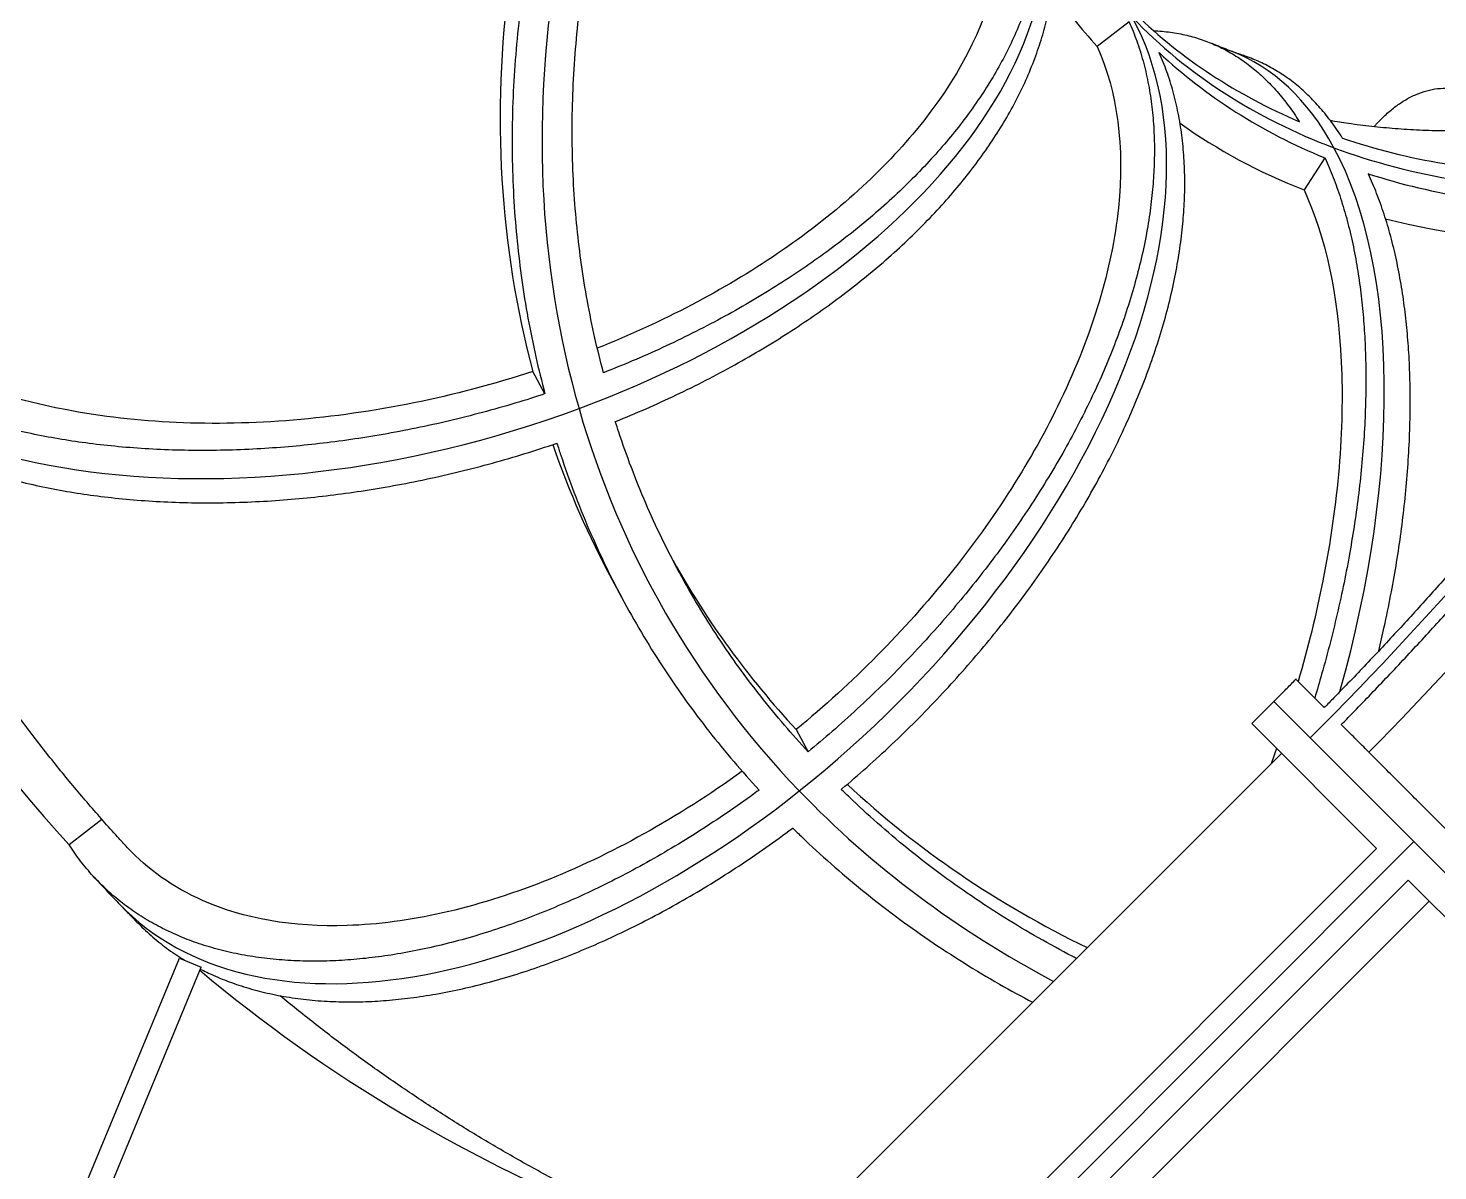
# Model space of a CAD drawing. Header units: millimetres. Extents: x -7616 to 421613, y 91067 to 341353.
# Drawn here: x 184709 to 185609, y 177231 to 177961 of the extents above; entities that cross this region are included whole.
import ezdxf

# ---------------------------------------------------------------- set-up
doc = ezdxf.new("R2010")
doc.units = ezdxf.units.MM
doc.header["$LTSCALE"] = 500
doc.header["$MEASUREMENT"] = 0
doc.linetypes.add('H0', pattern=[0.3, 0.2, -0.1])
doc.layers.add('e-plan', color=9, linetype='CONTINUOUS')

# ---------------------------------------------------------------- blocks, each defined once
blk = doc.blocks.new('A$C633402C3')
at = {"layer": 'e-plan'}
for p, q in [((112119.98, 86532.12), (112099.7, 86516.38)), ((112244.99, 86445.23), (112231.72, 86424.8)), ((111747.07, 86294.64), (111739.38, 86308.88)), ((111789.74, 86176.35), (111797.41, 86162.14)), ((112212.42, 86098.28), (112198.28, 86084.14)), ((112301.89, 86008.81), (112212.42, 86098.28)), ((112212.42, 86098.28), (112235.67, 86075.03)), ((112198.28, 86084.14), (112277.98, 86004.44)), ((111907.47, 86080.35), (111915.12, 86066.18)), ((112235.67, 86075.03), (112634.8, 85675.92)), ((112217.26, 86065.16), (111892, 85739.88)), ((111464.22, 86022.99), (111443.28, 86006.74)), ((112301.89, 86008.81), (111948.34, 85655.25)), ((112301.89, 86008.81), (111948.34, 85655.25)), ((112277.98, 86004.44), (111952.72, 85679.16)), ((112733.9, 85576.82), (112301.89, 86008.81)), ((111972.83, 85659.05), (112298.1, 85984.32)), ((112298.1, 85984.32), (112709.53, 85572.91)), ((112311.61, 85970.81), (111986.35, 85645.54)), ((111374.35, 85598.11), (111513.68, 85934.51)), ((111513.68, 85934.51), (111527.54, 85928.77)), ((111388.21, 85592.37), (111527.54, 85928.77))]:
    blk.add_line(p, q, dxfattribs=at)
for centre, major_axis, ratio, start_param, end_param in [((111646.24, 86512.29), (415.27, 119.06), 0.588243, 4.840602, 6.283185), ((111646.24, 86512.29), (415.27, 119.06), 0.588243, 4.840602, 6.283185), ((112608.19, 86596.31), (791.99, 427.49), 0.802047, 2.574893, 2.967592), ((112608.19, 86596.31), (791.99, 427.49), 0.802047, 2.574893, 2.967592), ((112581.45, 86610.32), (791.99, 427.49), 0.802047, 2.61559, 2.953874), ((112472.65, 86805.94), (418.6, 225.95), 0.802047, 3.226125, 3.346573), ((111786.89, 86268.24), (311.55, 299.26), 0.583035, 4.552209, 6.123006), ((111786.89, 86268.24), (311.55, 299.26), 0.583035, 4.552209, 6.123006), ((112485.63, 86823.36), (411.84, 222.3), 0.802047, 3.360292, 3.752991), ((112485.63, 86823.36), (411.84, 222.3), 0.802047, 3.360292, 3.752991), ((112479.96, 86833.87), (-412.24, -222.52), 0.802047, 0.248213, 0.568692), ((112491.3, 86812.85), (-412.24, -222.52), 0.802047, 0.261405, 0.581884), ((112033.92, 86108.69), (151.2, 404.68), 0.489065, 5.87924, 6.283185), ((112033.92, 86108.69), (151.2, 404.68), 0.489065, 5.87924, 6.283185), ((112475.78, 86800.51), (418.6, 225.95), 0.802047, 3.51619, 3.739272), ((112479.96, 86833.87), (-412.24, -222.52), 0.802047, 0.640912, 0.961391), ((112033.92, 86108.69), (151.2, 404.68), 0.489065, 4.883176, 5.87924), ((112033.92, 86108.69), (151.2, 404.68), 0.489065, 4.883176, 5.87924), ((112485.63, 86823.36), (411.84, 222.3), 0.802047, 3.752991, 4.14569), ((112485.63, 86823.36), (411.84, 222.3), 0.802047, 3.752991, 4.14569), ((112491.3, 86812.85), (-412.24, -222.52), 0.802047, 0.654104, 0.974583), ((112481.27, 86796.97), (418.6, 225.95), 0.802047, 3.856063, 4.131971), ((111646.24, 86512.29), (415.27, 119.06), 0.588243, 3.269806, 4.840602), ((111646.24, 86512.29), (415.27, 119.06), 0.588243, 3.269806, 4.840602), ((112491.3, 86812.85), (-1171.74, -632.47), 0.802047, 6.124206, 6.482609), ((111992.13, 86318.56), (-636.38, -636.41), 0.382683, 1.570796, 1.963495), ((111992.13, 86318.56), (-636.38, -636.41), 0.382683, 1.570796, 1.963495), ((112015.5, 86295.19), (-636.38, -636.41), 0.382683, 1.59302, 1.949777), ((112608.19, 86596.31), (791.99, 427.49), 0.802047, 2.967592, 3.360292), ((112608.19, 86596.31), (791.99, 427.49), 0.802047, 2.967592, 3.360292), ((112581.73, 86603.85), (791.99, 427.49), 0.802047, 3.011744, 3.141593), ((112581.73, 86603.85), (756.8, 408.5), 0.802047, 3.153291, 3.346573), ((111786.89, 86268.24), (311.55, 299.26), 0.583035, 3.141593, 4.552209), ((111786.89, 86268.24), (311.55, 299.26), 0.583035, 3.141593, 4.552209), ((112608.19, 86596.31), (791.99, 427.49), 0.802047, 3.360292, 3.633067), ((112608.19, 86596.31), (791.99, 427.49), 0.802047, 3.360292, 3.633067), ((112584.86, 86598.42), (756.8, 408.5), 0.802047, 3.406191, 3.665187), ((112491.3, 86812.85), (-1171.74, -632.47), 0.802047, 0.305871, 0.592122)]:
    blk.add_ellipse(centre, major_axis=major_axis, ratio=ratio, start_param=start_param, end_param=end_param, dxfattribs=at)
for points, knots in [([(112051.5, 86661.75), (112051.53, 86661.68), (112051.56, 86661.6), (112053.25, 86657.78), (112054.78, 86653.92), (112057.52, 86646.01), (112058.74, 86641.97), (112060.83, 86633.74), (112061.7, 86629.56), (112063.1, 86621.12), (112063.61, 86616.86), (112064.29, 86608.31), (112064.44, 86604.02), (112064.41, 86595.46), (112064.22, 86591.2), (112063.53, 86582.78), (112063.03, 86578.61), (112061.75, 86570.43), (112060.94, 86566.23), (112058.98, 86557.65), (112057.82, 86553.29), (112055.13, 86544.44), (112053.6, 86539.96), (112050.18, 86530.95), (112048.29, 86526.42), (112044.16, 86517.36), (112041.92, 86512.84), (112037.14, 86503.85), (112034.59, 86499.38), (112029.24, 86490.57), (112026.43, 86486.23), (112020.61, 86477.71), (112017.6, 86473.54), (112011.45, 86465.43), (112008.18, 86461.3), (112001.23, 86452.97), (111997.55, 86448.76), (111989.84, 86440.31), (111985.8, 86436.08), (111977.39, 86427.66), (111973.02, 86423.47), (111964, 86415.18), (111959.36, 86411.08), (111949.85, 86403.02), (111944.98, 86399.06), (111935.11, 86391.34), (111930.11, 86387.57), (111920.05, 86380.26), (111914.99, 86376.73), (111904.92, 86369.92), (111899.67, 86366.49), (111888.79, 86359.66), (111883.17, 86356.25), (111871.61, 86349.5), (111865.67, 86346.16), (111853.55, 86339.61), (111847.37, 86336.39), (111834.83, 86330.13), (111828.48, 86327.08), (111815.69, 86321.18), (111809.25, 86318.33), (111796.68, 86312.99), (111790.54, 86310.49), (111784.45, 86308.1)], [1299.178871, 1299.178871, 1299.178871, 1299.178871, 1299.570367, 1299.570367, 1319.562793, 1319.562793, 1339.555219, 1339.555219, 1359.547646, 1359.547646, 1379.540072, 1379.540072, 1399.532498, 1399.532498, 1419.524925, 1419.524925, 1439.517351, 1439.517351, 1459.510962, 1459.510962, 1479.504572, 1479.504572, 1499.498183, 1499.498183, 1519.491793, 1519.491793, 1539.485404, 1539.485404, 1559.479014, 1559.479014, 1579.472624, 1579.472624, 1599.466235, 1599.466235, 1619.46043, 1619.46043, 1639.454626, 1639.454626, 1659.448821, 1659.448821, 1679.443017, 1679.443017, 1699.437212, 1699.437212, 1719.431407, 1719.431407, 1739.425603, 1739.425603, 1759.419798, 1759.419798, 1779.413865, 1779.413865, 1799.407931, 1799.407931, 1819.401998, 1819.401998, 1839.396065, 1839.396065, 1859.390131, 1859.390131, 1879.384198, 1879.384198, 1898.445264, 1898.445264, 1898.445264, 1898.445264]), ([(112034.3, 86633.15), (112040.48, 86610.13), (112040.75, 86585.62), (112027.6, 86527.85), (112010.3, 86494.75), (111960.77, 86434.79), (111930.78, 86408.09), (111861.12, 86360.79), (111822.25, 86340.38), (111780.49, 86323.73)], [36.029541, 36.029541, 36.029541, 36.029541, 158.280577, 158.280577, 316.435729, 316.435729, 457.038505, 457.038505, 593.705685, 593.705685, 593.705685, 593.705685]), ([(111791.98, 86276.93), (111792.11, 86276.98), (111792.24, 86277.03), (111798.73, 86279.65), (111805.15, 86282.34), (111817.99, 86287.96), (111824.41, 86290.89), (111837.16, 86296.94), (111843.49, 86300.07), (111855.99, 86306.49), (111862.15, 86309.78), (111874.23, 86316.48), (111880.15, 86319.9), (111891.68, 86326.79), (111897.28, 86330.28), (111908.12, 86337.26), (111913.36, 86340.75), (111923.4, 86347.69), (111928.44, 86351.3), (111938.47, 86358.74), (111943.46, 86362.57), (111953.29, 86370.44), (111958.14, 86374.46), (111967.62, 86382.66), (111972.25, 86386.82), (111981.24, 86395.25), (111985.59, 86399.5), (111993.97, 86408.05), (111998, 86412.35), (112005.68, 86420.91), (112009.34, 86425.18), (112016.26, 86433.63), (112019.53, 86437.81), (112025.65, 86446.02), (112028.65, 86450.24), (112034.44, 86458.86), (112037.24, 86463.26), (112042.57, 86472.16), (112045.11, 86476.68), (112049.87, 86485.76), (112052.09, 86490.33), (112056.2, 86499.48), (112058.08, 86504.05), (112061.48, 86513.14), (112063, 86517.66), (112065.68, 86526.58), (112066.83, 86530.98), (112068.78, 86539.62), (112069.58, 86543.85), (112070.85, 86552.09), (112071.34, 86556.28), (112072.02, 86564.76), (112072.2, 86569.04), (112072.23, 86577.63), (112072.06, 86581.95), (112071.38, 86590.54), (112070.86, 86594.82), (112069.46, 86603.29), (112068.59, 86607.48), (112066.52, 86615.62), (112065.33, 86619.58), (112064, 86623.45)], [659.433236, 659.433236, 659.433236, 659.433236, 659.833006, 659.833006, 679.833833, 679.833833, 699.834661, 699.834661, 719.835488, 719.835488, 739.836316, 739.836316, 759.837143, 759.837143, 779.83797, 779.83797, 799.838798, 799.838798, 819.840569, 819.840569, 839.842341, 839.842341, 859.844113, 859.844113, 879.845884, 879.845884, 899.847656, 899.847656, 919.849428, 919.849428, 939.851199, 939.851199, 959.852971, 959.852971, 979.850467, 979.850467, 999.847963, 999.847963, 1019.845459, 1019.845459, 1039.842956, 1039.842956, 1059.840452, 1059.840452, 1079.837948, 1079.837948, 1099.835444, 1099.835444, 1119.832941, 1119.832941, 1139.821779, 1139.821779, 1159.810617, 1159.810617, 1179.799456, 1179.799456, 1199.788294, 1199.788294, 1219.777133, 1219.777133, 1239.274338, 1239.274338, 1239.274338, 1239.274338]), ([(111784.45, 86308.1), (111782.48, 86315.46), (111780.66, 86322.82), (111777.2, 86338.11), (111775.58, 86346.03), (111772.72, 86361.69), (111771.47, 86369.44), (111769.31, 86384.65), (111768.35, 86392.49), (111766.73, 86408.51), (111766.06, 86416.7), (111765.06, 86433.33), (111764.72, 86441.77), (111764.39, 86458.8), (111764.4, 86467.4), (111764.77, 86484.64), (111765.14, 86493.29), (111766.21, 86510.53), (111766.92, 86519.13), (111768.65, 86536.16), (111769.68, 86544.59), (111771.19, 86555.38), (111771.56, 86557.87), (111771.93, 86560.33)], [2236.218017, 2236.218017, 2236.218017, 2236.218017, 2262.137674, 2262.137674, 2290.233966, 2290.233966, 2318.330258, 2318.330258, 2346.473322, 2346.473322, 2374.616386, 2374.616386, 2402.75945, 2402.75945, 2430.902515, 2430.902515, 2459.045579, 2459.045579, 2487.188643, 2487.188643, 2515.331707, 2515.331707, 2523.784719, 2523.784719, 2523.784719, 2523.784719]), ([(111734.05, 86559.46), (111733.62, 86556.64), (111733.2, 86553.79), (111731.58, 86542.27), (111730.51, 86533.46), (111728.7, 86515.67), (111727.96, 86506.7), (111726.83, 86488.69), (111726.45, 86479.66), (111726.06, 86461.65), (111726.05, 86452.67), (111726.38, 86434.87), (111726.73, 86426.06), (111727.78, 86408.68), (111728.47, 86400.13), (111730.16, 86383.39), (111731.16, 86375.2), (111733.4, 86359.31), (111734.7, 86351.22), (111737.68, 86334.85), (111739.36, 86326.57), (111743.01, 86310.4), (111744.96, 86302.52), (111747.07, 86294.64)], [2681.442049, 2681.442049, 2681.442049, 2681.442049, 2691.128265, 2691.128265, 2720.516374, 2720.516374, 2749.904482, 2749.904482, 2779.292591, 2779.292591, 2808.6807, 2808.6807, 2838.068808, 2838.068808, 2867.456917, 2867.456917, 2896.845025, 2896.845025, 2926.186519, 2926.186519, 2955.528013, 2955.528013, 2983.262937, 2983.262937, 2983.262937, 2983.262937]), ([(112119.98, 86532.12), (112120.01, 86532.05), (112120.05, 86531.97), (112121.79, 86528.06), (112123.39, 86524.06), (112126.34, 86515.78), (112127.69, 86511.5), (112130.1, 86502.7), (112131.16, 86498.18), (112132.98, 86488.96), (112133.74, 86484.26), (112134.95, 86474.74), (112135.4, 86469.92), (112136, 86460.23), (112136.15, 86455.36), (112136.17, 86445.65), (112136.04, 86440.8), (112135.53, 86431.23), (112135.14, 86426.27), (112134.07, 86416.08), (112133.39, 86410.85), (112131.71, 86400.17), (112130.72, 86394.73), (112128.43, 86383.68), (112127.12, 86378.09), (112124.22, 86366.82), (112122.62, 86361.15), (112119.14, 86349.8), (112117.27, 86344.12), (112113.29, 86332.83), (112111.18, 86327.22), (112106.77, 86316.15), (112104.48, 86310.69), (112099.76, 86300), (112097.23, 86294.52), (112091.84, 86283.37), (112088.97, 86277.71), (112082.93, 86266.26), (112079.74, 86260.47), (112073.09, 86248.87), (112069.62, 86243.06), (112062.44, 86231.45), (112058.72, 86225.67), (112051.09, 86214.22), (112047.18, 86208.54), (112039.22, 86197.37), (112035.17, 86191.88), (112027.01, 86181.14), (112022.9, 86175.9), (112014.69, 86165.72), (112010.41, 86160.55), (112001.51, 86150.14), (111996.9, 86144.9), (111987.4, 86134.42), (111982.52, 86129.19), (111972.52, 86118.79), (111967.42, 86113.64), (111957.04, 86103.47), (111951.78, 86098.46), (111941.16, 86088.64), (111935.8, 86083.84), (111925.32, 86074.71), (111920.21, 86070.37), (111915.12, 86066.18)], [1299.178871, 1299.178871, 1299.178871, 1299.178871, 1299.570367, 1299.570367, 1319.562793, 1319.562793, 1339.555219, 1339.555219, 1359.547646, 1359.547646, 1379.540072, 1379.540072, 1399.532498, 1399.532498, 1419.524925, 1419.524925, 1439.517351, 1439.517351, 1459.510962, 1459.510962, 1479.504572, 1479.504572, 1499.498183, 1499.498183, 1519.491793, 1519.491793, 1539.485404, 1539.485404, 1559.479014, 1559.479014, 1579.472624, 1579.472624, 1599.466235, 1599.466235, 1619.46043, 1619.46043, 1639.454626, 1639.454626, 1659.448821, 1659.448821, 1679.443017, 1679.443017, 1699.437212, 1699.437212, 1719.431407, 1719.431407, 1739.425603, 1739.425603, 1759.419798, 1759.419798, 1779.413865, 1779.413865, 1799.407931, 1799.407931, 1819.401998, 1819.401998, 1839.396065, 1839.396065, 1859.390131, 1859.390131, 1879.384198, 1879.384198, 1898.445264, 1898.445264, 1898.445264, 1898.445264]), ([(112135.65, 86526.37), (112137.46, 86526.3), (112139.26, 86526.19), (112144.66, 86525.72), (112148.21, 86525.23), (112155.14, 86523.94), (112158.51, 86523.13), (112165.04, 86521.23), (112168.19, 86520.13), (112174.24, 86517.71), (112177.29, 86516.33), (112183.34, 86513.21), (112186.36, 86511.46), (112192.31, 86507.61), (112195.25, 86505.51), (112201, 86500.94), (112203.81, 86498.49), (112209.28, 86493.25), (112211.93, 86490.47), (112217.04, 86484.62), (112219.51, 86481.55), (112224.21, 86475.19), (112226.46, 86471.9), (112228.63, 86468.45), (112228.67, 86468.39), (112228.71, 86468.32)], [1050.018251, 1050.018251, 1050.018251, 1050.018251, 1059.840452, 1059.840452, 1079.837948, 1079.837948, 1099.835444, 1099.835444, 1119.832941, 1119.832941, 1139.821779, 1139.821779, 1159.810617, 1159.810617, 1179.799456, 1179.799456, 1199.788294, 1199.788294, 1219.777133, 1219.777133, 1239.765971, 1239.765971, 1259.75481, 1259.75481, 1260.142728, 1260.142728, 1260.142728, 1260.142728]), ([(112099.7, 86516.38), (112112.61, 86487.1), (112117.18, 86452.1), (112109.14, 86374.64), (112096.62, 86332.92), (112058.21, 86252.87), (112034.25, 86215.28), (111976.7, 86143.61), (111943.53, 86110.08), (111907.47, 86080.35)], [0, 0, 0, 0, 158.280577, 158.280577, 316.435729, 316.435729, 457.038505, 457.038505, 597.721347, 597.721347, 597.721347, 597.721347]), ([(112185.12, 86513.37), (112184.3, 86513.67), (112183.48, 86513.98), (112181.85, 86514.61), (112181.04, 86514.92), (112179.43, 86515.56), (112178.63, 86515.87), (112177.04, 86516.51), (112176.25, 86516.84), (112174.68, 86517.48), (112173.9, 86517.81), (112173.13, 86518.14)], [3.10852996, 3.10852996, 3.10852996, 3.10852996, 3.1165438, 3.1165438, 3.12455765, 3.12455765, 3.1325715, 3.1325715, 3.14058534, 3.14058534, 3.14859919, 3.14859919, 3.14859919, 3.14859919]), ([(111936.27, 86042.18), (111936.38, 86042.27), (111936.49, 86042.36), (111941.88, 86046.89), (111947.19, 86051.49), (111957.81, 86060.96), (111963.12, 86065.82), (111973.63, 86075.76), (111978.85, 86080.83), (111989.11, 86091.11), (111994.17, 86096.33), (112004.06, 86106.84), (112008.89, 86112.13), (112018.29, 86122.72), (112022.85, 86128.02), (112031.65, 86138.54), (112035.89, 86143.76), (112044.01, 86154.04), (112048.07, 86159.34), (112056.14, 86170.18), (112060.14, 86175.73), (112068.01, 86187), (112071.88, 86192.73), (112079.42, 86204.29), (112083.09, 86210.13), (112090.18, 86221.83), (112093.61, 86227.7), (112100.17, 86239.4), (112103.31, 86245.23), (112109.28, 86256.77), (112112.11, 86262.48), (112117.43, 86273.72), (112119.92, 86279.24), (112124.57, 86290.01), (112126.83, 86295.51), (112131.17, 86306.65), (112133.24, 86312.3), (112137.16, 86323.67), (112139, 86329.38), (112142.41, 86340.81), (112143.98, 86346.52), (112146.82, 86357.85), (112148.1, 86363.48), (112150.34, 86374.58), (112151.31, 86380.06), (112152.93, 86390.8), (112153.59, 86396.05), (112154.62, 86406.29), (112154.99, 86411.27), (112155.46, 86420.89), (112155.57, 86425.75), (112155.52, 86435.5), (112155.35, 86440.39), (112154.72, 86450.12), (112154.26, 86454.95), (112153.02, 86464.5), (112152.25, 86469.21), (112150.41, 86478.45), (112149.34, 86482.98), (112146.92, 86491.8), (112145.56, 86496.09), (112142.6, 86504.38), (112141, 86508.38), (112139.26, 86512.29), (112139.22, 86512.37), (112139.19, 86512.44)], [659.433236, 659.433236, 659.433236, 659.433236, 659.833006, 659.833006, 679.833833, 679.833833, 699.834661, 699.834661, 719.835488, 719.835488, 739.836316, 739.836316, 759.837143, 759.837143, 779.83797, 779.83797, 799.838798, 799.838798, 819.840569, 819.840569, 839.842341, 839.842341, 859.844113, 859.844113, 879.845884, 879.845884, 899.847656, 899.847656, 919.849428, 919.849428, 939.851199, 939.851199, 959.852971, 959.852971, 979.850467, 979.850467, 999.847963, 999.847963, 1019.845459, 1019.845459, 1039.842956, 1039.842956, 1059.840452, 1059.840452, 1079.837948, 1079.837948, 1099.835444, 1099.835444, 1119.832941, 1119.832941, 1139.821779, 1139.821779, 1159.810617, 1159.810617, 1179.799456, 1179.799456, 1199.788294, 1199.788294, 1219.777133, 1219.777133, 1239.765971, 1239.765971, 1259.75481, 1259.75481, 1260.142728, 1260.142728, 1260.142728, 1260.142728]), ([(112194.07, 86510.17), (112193.46, 86510.38), (112192.85, 86510.59), (112191.65, 86511.01), (112191.04, 86511.22), (112189.85, 86511.64), (112189.25, 86511.86), (112188.06, 86512.28), (112187.47, 86512.5), (112186.29, 86512.93), (112185.71, 86513.15), (112185.12, 86513.37)], [3.08016575, 3.08016575, 3.08016575, 3.08016575, 3.08583859, 3.08583859, 3.09151143, 3.09151143, 3.09718427, 3.09718427, 3.10285712, 3.10285712, 3.10852996, 3.10852996, 3.10852996, 3.10852996]), ([(112256.23, 86457.82), (112256.19, 86457.88), (112256.15, 86457.95), (112253.98, 86461.39), (112251.75, 86464.69), (112247.05, 86471.05), (112244.6, 86474.11), (112239.51, 86479.95), (112236.87, 86482.73), (112231.44, 86487.96), (112228.64, 86490.41), (112222.93, 86494.96), (112220.01, 86497.06), (112214.11, 86500.9), (112211.12, 86502.63), (112205.11, 86505.74), (112202.1, 86507.11), (112197.46, 86508.97), (112195.78, 86509.59), (112194.07, 86510.17)], [1299.178871, 1299.178871, 1299.178871, 1299.178871, 1299.570367, 1299.570367, 1319.562793, 1319.562793, 1339.555219, 1339.555219, 1359.547646, 1359.547646, 1379.540072, 1379.540072, 1399.532498, 1399.532498, 1419.524925, 1419.524925, 1439.517351, 1439.517351, 1450.464501, 1450.464501, 1450.464501, 1450.464501]), ([(112276.5, 86465.29), (112276.92, 86465.76), (112277.34, 86466.22), (112279.87, 86468.97), (112281.99, 86471.07), (112286.18, 86474.89), (112288.27, 86476.61), (112292.36, 86479.68), (112294.47, 86481.1), (112298.79, 86483.64), (112301, 86484.77), (112305.49, 86486.7), (112307.77, 86487.5), (112312.36, 86488.75), (112314.68, 86489.19), (112319.33, 86489.71), (112321.66, 86489.79), (112326.3, 86489.57), (112328.61, 86489.29), (112333.19, 86488.37), (112335.46, 86487.74), (112339.91, 86486.17), (112342.09, 86485.23), (112346.36, 86483.1), (112348.53, 86481.85), (112352.94, 86478.99), (112355.18, 86477.38), (112359.67, 86473.76), (112361.93, 86471.76), (112366.44, 86467.4), (112368.69, 86465.03), (112373.16, 86459.96), (112375.38, 86457.24), (112379.76, 86451.52), (112381.91, 86448.5), (112386.14, 86442.21), (112388.21, 86438.94), (112390.26, 86435.52), (112390.3, 86435.45), (112390.34, 86435.39)], [915.903936, 915.903936, 915.903936, 915.903936, 919.849428, 919.849428, 939.851199, 939.851199, 959.852971, 959.852971, 979.850467, 979.850467, 999.847963, 999.847963, 1019.845459, 1019.845459, 1039.842956, 1039.842956, 1059.840452, 1059.840452, 1079.837948, 1079.837948, 1099.835444, 1099.835444, 1119.832941, 1119.832941, 1139.821779, 1139.821779, 1159.810617, 1159.810617, 1179.799456, 1179.799456, 1199.788294, 1199.788294, 1219.777133, 1219.777133, 1239.765971, 1239.765971, 1259.75481, 1259.75481, 1260.142728, 1260.142728, 1260.142728, 1260.142728]), ([(112248.38, 86469.24), (112252.25, 86468.56), (112256.19, 86467.93), (112265, 86466.65), (112269.9, 86466.02), (112279.84, 86464.92), (112284.87, 86464.44), (112295.04, 86463.65), (112300.19, 86463.33), (112310.6, 86462.85), (112315.86, 86462.69), (112321.75, 86462.61), (112322.32, 86462.61), (112322.88, 86462.6)], [92.648909, 92.648909, 92.648909, 92.648909, 108.599759, 108.599759, 127.886412, 127.886412, 147.079985, 147.079985, 166.197729, 166.197729, 185.254427, 185.254427, 187.28127, 187.28127, 187.28127, 187.28127]), ([(112244.99, 86445.23), (112245.03, 86445.16), (112245.06, 86445.08), (112246.89, 86441.11), (112248.63, 86437.02), (112251.95, 86428.49), (112253.53, 86424.05), (112256.51, 86414.87), (112257.91, 86410.13), (112260.5, 86400.4), (112261.69, 86395.41), (112263.86, 86385.25), (112264.83, 86380.07), (112266.56, 86369.63), (112267.31, 86364.36), (112268.6, 86353.79), (112269.14, 86348.5), (112270.02, 86338), (112270.38, 86332.55), (112270.91, 86321.29), (112271.08, 86315.49), (112271.21, 86303.6), (112271.18, 86297.51), (112270.89, 86285.13), (112270.64, 86278.83), (112269.93, 86266.1), (112269.46, 86259.67), (112268.33, 86246.75), (112267.66, 86240.27), (112266.13, 86227.34), (112265.27, 86220.89), (112263.39, 86208.13), (112262.37, 86201.82), (112260.21, 86189.42), (112259.02, 86183.05), (112256.4, 86170.05), (112254.98, 86163.41), (112251.91, 86149.97), (112250.26, 86143.17), (112246.76, 86129.46), (112244.9, 86122.57), (112241.51, 86110.61), (112240.02, 86105.55), (112238.49, 86100.5)], [1299.178871, 1299.178871, 1299.178871, 1299.178871, 1299.570367, 1299.570367, 1319.562793, 1319.562793, 1339.555219, 1339.555219, 1359.547646, 1359.547646, 1379.540072, 1379.540072, 1399.532498, 1399.532498, 1419.524925, 1419.524925, 1439.517351, 1439.517351, 1459.510962, 1459.510962, 1479.504572, 1479.504572, 1499.498183, 1499.498183, 1519.491793, 1519.491793, 1539.485404, 1539.485404, 1559.479014, 1559.479014, 1579.472624, 1579.472624, 1599.466235, 1599.466235, 1619.46043, 1619.46043, 1639.454626, 1639.454626, 1659.448821, 1659.448821, 1679.443017, 1679.443017, 1694.129131, 1694.129131, 1694.129131, 1694.129131]), ([(112279.4, 86130.53), (112280.63, 86135.67), (112281.8, 86140.77), (112284.38, 86152.58), (112285.74, 86159.24), (112288.25, 86172.29), (112289.38, 86178.68), (112291.44, 86191.13), (112292.41, 86197.46), (112294.19, 86210.26), (112294.99, 86216.73), (112296.42, 86229.7), (112297.05, 86236.21), (112298.09, 86249.16), (112298.51, 86255.61), (112299.13, 86268.38), (112299.34, 86274.7), (112299.54, 86287.12), (112299.54, 86293.22), (112299.33, 86305.14), (112299.13, 86310.96), (112298.53, 86322.25), (112298.14, 86327.71), (112297.21, 86338.24), (112296.65, 86343.54), (112295.3, 86354.12), (112294.53, 86359.4), (112292.75, 86369.86), (112291.76, 86375.04), (112289.55, 86385.22), (112288.34, 86390.21), (112285.73, 86399.96), (112284.31, 86404.7), (112281.31, 86413.89), (112279.72, 86418.34), (112276.39, 86426.87), (112274.64, 86430.96), (112272.81, 86434.93), (112272.78, 86435.01), (112272.74, 86435.09)], [904.850834, 904.850834, 904.850834, 904.850834, 919.849428, 919.849428, 939.851199, 939.851199, 959.852971, 959.852971, 979.850467, 979.850467, 999.847963, 999.847963, 1019.845459, 1019.845459, 1039.842956, 1039.842956, 1059.840452, 1059.840452, 1079.837948, 1079.837948, 1099.835444, 1099.835444, 1119.832941, 1119.832941, 1139.821779, 1139.821779, 1159.810617, 1159.810617, 1179.799456, 1179.799456, 1199.788294, 1199.788294, 1219.777133, 1219.777133, 1239.765971, 1239.765971, 1259.75481, 1259.75481, 1260.142728, 1260.142728, 1260.142728, 1260.142728]), ([(112231.72, 86424.8), (112245.33, 86395.05), (112253.39, 86357.72), (112257.5, 86272.15), (112253.51, 86224.72), (112239.47, 86154.02), (112234.19, 86132.52), (112227.93, 86111.05)], [0, 0, 0, 0, 158.280577, 158.280577, 316.435729, 316.435729, 384.593568, 384.593568, 384.593568, 384.593568]), ([(111739.38, 86308.88), (111689.37, 86292.61), (111637.4, 86282.08), (111535.37, 86273.66), (111486.29, 86275.85), (111402.43, 86291.87), (111367.31, 86304.26), (111308.91, 86337.64), (111286.07, 86358.36), (111270.61, 86382.21)], [0, 0, 0, 0, 158.176485, 158.176485, 316.376998, 316.376998, 457.078153, 457.078153, 597.79081, 597.79081, 597.79081, 597.79081]), ([(111747.07, 86294.64), (111746.5, 86294.46), (111745.94, 86294.27), (111738.79, 86291.94), (111732.08, 86289.84), (111718.43, 86285.82), (111711.5, 86283.88), (111697.51, 86280.19), (111690.46, 86278.44), (111676.32, 86275.16), (111669.23, 86273.62), (111655.1, 86270.78), (111648.07, 86269.48), (111634.14, 86267.1), (111627.26, 86266.03), (111613.72, 86264.13), (111607.07, 86263.3), (111594.1, 86261.85), (111587.48, 86261.21), (111574.07, 86260.11), (111567.28, 86259.66), (111553.62, 86258.96), (111546.75, 86258.72), (111533.03, 86258.46), (111526.18, 86258.44), (111512.58, 86258.64), (111505.83, 86258.85), (111492.53, 86259.5), (111485.97, 86259.94), (111473.12, 86261.02), (111466.83, 86261.66), (111454.58, 86263.13), (111448.63, 86263.95), (111437.14, 86265.75), (111431.33, 86266.77), (111419.7, 86269.03), (111413.86, 86270.28), (111402.27, 86273.02), (111396.51, 86274.51), (111385.15, 86277.72), (111379.54, 86279.44), (111368.56, 86283.09), (111363.18, 86285.02), (111352.72, 86289.06), (111347.63, 86291.17), (111337.81, 86295.54), (111333.07, 86297.79), (111323.99, 86302.41), (111319.64, 86304.77), (111311.38, 86309.53), (111307.26, 86312.05), (111299.17, 86317.33), (111295.19, 86320.1), (111287.43, 86325.86), (111283.66, 86328.86), (111276.37, 86335.05), (111272.87, 86338.24), (111266.17, 86344.78), (111262.98, 86348.13), (111256.95, 86354.95), (111254.11, 86358.41), (111248.82, 86365.4), (111246.35, 86368.93), (111244.04, 86372.53), (111243.99, 86372.6), (111243.95, 86372.67)], [1937.634468, 1937.634468, 1937.634468, 1937.634468, 1939.366083, 1939.366083, 1959.359835, 1959.359835, 1979.353587, 1979.353587, 1999.347339, 1999.347339, 2019.341091, 2019.341091, 2039.334842, 2039.334842, 2059.328594, 2059.328594, 2079.322346, 2079.322346, 2099.315647, 2099.315647, 2119.308948, 2119.308948, 2139.30225, 2139.30225, 2159.295551, 2159.295551, 2179.288852, 2179.288852, 2199.282153, 2199.282153, 2219.275454, 2219.275454, 2239.268755, 2239.268755, 2259.26178, 2259.26178, 2279.254804, 2279.254804, 2299.247828, 2299.247828, 2319.240852, 2319.240852, 2339.233876, 2339.233876, 2359.2269, 2359.2269, 2379.219924, 2379.219924, 2399.212949, 2399.212949, 2419.205815, 2419.205815, 2439.198681, 2439.198681, 2459.191548, 2459.191548, 2479.184414, 2479.184414, 2499.177281, 2499.177281, 2519.170147, 2519.170147, 2539.163014, 2539.163014, 2539.554949, 2539.554949, 2539.554949, 2539.554949]), ([(111254.04, 86337.14), (111254.08, 86337.07), (111254.12, 86337), (111256.44, 86333.4), (111258.9, 86329.88), (111264.19, 86322.9), (111267.03, 86319.45), (111273.05, 86312.66), (111276.24, 86309.32), (111282.92, 86302.81), (111286.43, 86299.63), (111293.7, 86293.48), (111297.47, 86290.51), (111305.21, 86284.79), (111309.19, 86282.05), (111317.27, 86276.81), (111321.37, 86274.32), (111329.62, 86269.61), (111333.96, 86267.28), (111343.03, 86262.73), (111347.75, 86260.51), (111357.56, 86256.21), (111362.63, 86254.14), (111373.07, 86250.18), (111378.44, 86248.29), (111389.4, 86244.73), (111394.99, 86243.06), (111406.34, 86239.94), (111412.08, 86238.5), (111423.65, 86235.85), (111429.46, 86234.65), (111441.08, 86232.49), (111446.87, 86231.52), (111458.33, 86229.83), (111464.27, 86229.06), (111476.48, 86227.7), (111482.76, 86227.11), (111495.58, 86226.15), (111502.12, 86225.77), (111515.4, 86225.25), (111522.13, 86225.1), (111535.69, 86225.03), (111542.52, 86225.12), (111556.21, 86225.51), (111563.06, 86225.82), (111576.68, 86226.65), (111583.46, 86227.17), (111596.83, 86228.4), (111603.43, 86229.11), (111616.37, 86230.69), (111623, 86231.59), (111636.5, 86233.63), (111643.37, 86234.77), (111657.26, 86237.29), (111664.27, 86238.67), (111678.36, 86241.67), (111685.43, 86243.28), (111699.53, 86246.72), (111706.57, 86248.54), (111720.51, 86252.38), (111727.42, 86254.4), (111741.03, 86258.58), (111747.73, 86260.75), (111754.42, 86263.01), (111754.55, 86263.06), (111754.68, 86263.1)], [19.600922, 19.600922, 19.600922, 19.600922, 19.992056, 19.992056, 39.984112, 39.984112, 59.976168, 59.976168, 79.968224, 79.968224, 99.96028, 99.96028, 119.952336, 119.952336, 139.944393, 139.944393, 159.936449, 159.936449, 179.929657, 179.929657, 199.922865, 199.922865, 219.916072, 219.916072, 239.90928, 239.90928, 259.902488, 259.902488, 279.895696, 279.895696, 299.888904, 299.888904, 319.882112, 319.882112, 339.877344, 339.877344, 359.872577, 359.872577, 379.867809, 379.867809, 399.863041, 399.863041, 419.858274, 419.858274, 439.853506, 439.853506, 459.848738, 459.848738, 479.843971, 479.843971, 499.842497, 499.842497, 519.841023, 519.841023, 539.839549, 539.839549, 559.838075, 559.838075, 579.836601, 579.836601, 599.835127, 599.835127, 619.833653, 619.833653, 620.231169, 620.231169, 620.231169, 620.231169]), ([(112439.08, 86321.6), (112433.84, 86314.48), (112428.55, 86307.4), (112417.48, 86292.8), (112411.71, 86285.29), (112400.19, 86270.54), (112394.45, 86263.3), (112383.09, 86249.16), (112377.2, 86241.93), (112365.07, 86227.24), (112358.83, 86219.78), (112346.06, 86204.74), (112339.53, 86197.16), (112326.26, 86181.97), (112319.52, 86174.36), (112305.9, 86159.2), (112299.02, 86151.65), (112285.22, 86136.71), (112278.29, 86129.31), (112264.48, 86114.76), (112257.59, 86107.6), (112248.72, 86098.5), (112246.68, 86096.41), (112244.64, 86094.34)], [2236.218017, 2236.218017, 2236.218017, 2236.218017, 2262.137674, 2262.137674, 2290.233966, 2290.233966, 2318.330258, 2318.330258, 2346.473322, 2346.473322, 2374.616386, 2374.616386, 2402.75945, 2402.75945, 2430.902515, 2430.902515, 2459.045579, 2459.045579, 2487.188643, 2487.188643, 2515.331707, 2515.331707, 2523.784719, 2523.784719, 2523.784719, 2523.784719]), ([(112255.47, 86083.52), (112257.8, 86085.89), (112260.14, 86088.28), (112269.61, 86097.99), (112276.8, 86105.47), (112291.22, 86120.67), (112298.46, 86128.39), (112312.87, 86144), (112320.05, 86151.88), (112334.27, 86167.72), (112341.31, 86175.67), (112355.17, 86191.53), (112361.98, 86199.45), (112375.32, 86215.16), (112381.84, 86222.95), (112394.5, 86238.3), (112400.65, 86245.85), (112412.5, 86260.62), (112418.5, 86268.19), (112430.52, 86283.6), (112436.56, 86291.45), (112448.25, 86306.89), (112453.91, 86314.47), (112459.51, 86322.09)], [2681.442049, 2681.442049, 2681.442049, 2681.442049, 2691.128265, 2691.128265, 2720.516374, 2720.516374, 2749.904482, 2749.904482, 2779.292591, 2779.292591, 2808.6807, 2808.6807, 2838.068808, 2838.068808, 2867.456917, 2867.456917, 2896.845025, 2896.845025, 2926.186519, 2926.186519, 2955.528013, 2955.528013, 2983.262937, 2983.262937, 2983.262937, 2983.262937]), ([(111915.12, 86066.18), (111909.92, 86071.76), (111904.88, 86077.42), (111894.73, 86089.26), (111889.65, 86095.45), (111879.93, 86107.82), (111875.28, 86113.99), (111866.46, 86126.22), (111862.07, 86132.57), (111853.42, 86145.67), (111849.17, 86152.42), (111840.87, 86166.25), (111836.83, 86173.33), (111829.03, 86187.75), (111825.26, 86195.08), (111818.07, 86209.91), (111814.64, 86217.41), (111808.14, 86232.48), (111805.07, 86240.06), (111799.33, 86255.18), (111796.65, 86262.72), (111793.42, 86272.45), (111792.69, 86274.69), (111791.98, 86276.93)], [2236.218017, 2236.218017, 2236.218017, 2236.218017, 2262.137674, 2262.137674, 2290.233966, 2290.233966, 2318.330258, 2318.330258, 2346.473322, 2346.473322, 2374.616386, 2374.616386, 2402.75945, 2402.75945, 2430.902515, 2430.902515, 2459.045579, 2459.045579, 2487.188643, 2487.188643, 2515.331707, 2515.331707, 2523.784719, 2523.784719, 2523.784719, 2523.784719]), ([(111754.68, 86263.1), (111755.49, 86260.54), (111756.32, 86257.98), (111759.76, 86247.59), (111762.56, 86239.71), (111768.56, 86223.91), (111771.76, 86216), (111778.54, 86200.26), (111782.12, 86192.43), (111789.63, 86176.93), (111793.56, 86169.27), (111801.7, 86154.21), (111805.92, 86146.81), (111814.58, 86132.36), (111819.02, 86125.3), (111828.04, 86111.61), (111832.63, 86104.98), (111841.83, 86092.19), (111846.68, 86085.74), (111856.82, 86072.81), (111862.13, 86066.33), (111872.85, 86053.81), (111878.24, 86047.75), (111883.8, 86041.77)], [2681.442049, 2681.442049, 2681.442049, 2681.442049, 2691.128265, 2691.128265, 2720.516374, 2720.516374, 2749.904482, 2749.904482, 2779.292591, 2779.292591, 2808.6807, 2808.6807, 2838.068808, 2838.068808, 2867.456917, 2867.456917, 2896.845025, 2896.845025, 2926.186519, 2926.186519, 2955.528013, 2955.528013, 2983.262937, 2983.262937, 2983.262937, 2983.262937]), ([(111480.37, 86005.18), (111478.28, 86007.42), (111476.2, 86009.68), (111467.94, 86018.74), (111461.84, 86025.62), (111449.73, 86039.68), (111443.72, 86046.85), (111431.92, 86061.36), (111426.13, 86068.69), (111414.77, 86083.5), (111409.2, 86090.98), (111398.29, 86106.1), (111392.94, 86113.73), (111384.2, 86126.59), (111380.74, 86131.78), (111377.34, 86137)], [0, 0, 0, 0, 10.000092, 10.000092, 40.002572, 40.002572, 70.545297, 70.545297, 101.052186, 101.052186, 131.527358, 131.527358, 161.975392, 161.975392, 182.360927, 182.360927, 182.360927, 182.360927]), ([(112212.42, 86098.28), (112213.36, 86099.23), (112214.3, 86100.17), (112216.19, 86102.06), (112217.13, 86103.01), (112219, 86104.9), (112219.94, 86105.85), (112221.82, 86107.74), (112222.75, 86108.69), (112224.62, 86110.59), (112225.55, 86111.55), (112226.49, 86112.5)], [4.55518426, 4.55518426, 4.55518426, 4.55518426, 4.56062986, 4.56062986, 4.56607547, 4.56607547, 4.57152107, 4.57152107, 4.57696667, 4.57696667, 4.58241227, 4.58241227, 4.58241227, 4.58241227]), ([(112244.64, 86094.34), (112244.61, 86094.38), (112244.58, 86094.41), (112242.88, 86096.1), (112241.31, 86097.68), (112238.36, 86100.62), (112237, 86101.99), (112234.5, 86104.49), (112233.37, 86105.62), (112231.36, 86107.63), (112230.48, 86108.5), (112229, 86109.99), (112228.38, 86110.6), (112227.42, 86111.57), (112227.06, 86111.92), (112226.6, 86112.39), (112226.49, 86112.5), (112226.49, 86112.5), (112226.49, 86112.5), (112226.49, 86112.5)], [659.433236, 659.433236, 659.433236, 659.433236, 659.833006, 659.833006, 679.833833, 679.833833, 699.834661, 699.834661, 719.835488, 719.835488, 739.836316, 739.836316, 759.837143, 759.837143, 779.83797, 779.83797, 799.838798, 799.838798, 799.877203, 799.877203, 799.877203, 799.877203]), ([(112635.71, 85703.3), (112635.62, 85703.39), (112635.53, 85703.48), (112630.82, 85708.18), (112626.1, 85712.91), (112616.47, 85722.53), (112611.57, 85727.44), (112601.65, 85737.35), (112596.63, 85742.37), (112586.56, 85752.45), (112581.49, 85757.51), (112571.37, 85767.63), (112566.32, 85772.68), (112556.3, 85782.7), (112551.33, 85787.67), (112541.54, 85797.46), (112536.71, 85802.28), (112527.29, 85811.71), (112522.47, 85816.53), (112512.68, 85826.32), (112507.7, 85831.29), (112497.68, 85841.32), (112492.63, 85846.37), (112482.51, 85856.48), (112477.45, 85861.55), (112467.37, 85871.63), (112462.35, 85876.64), (112452.43, 85886.56), (112447.53, 85891.46), (112437.9, 85901.09), (112433.18, 85905.82), (112423.95, 85915.04), (112419.45, 85919.54), (112410.75, 85928.25), (112406.33, 85932.66), (112397.46, 85941.53), (112393.01, 85945.99), (112384.11, 85954.88), (112379.68, 85959.31), (112370.9, 85968.09), (112366.56, 85972.44), (112358.01, 85980.98), (112353.81, 85985.18), (112345.6, 85993.39), (112341.6, 85997.39), (112333.83, 86005.16), (112330.06, 86008.93), (112322.81, 86016.18), (112319.32, 86019.67), (112312.66, 86026.33), (112309.32, 86029.67), (112302.72, 86036.26), (112299.46, 86039.53), (112293.05, 86045.94), (112289.91, 86049.07), (112283.81, 86055.18), (112280.85, 86058.14), (112275.13, 86063.85), (112272.39, 86066.6), (112267.14, 86071.85), (112264.64, 86074.35), (112259.91, 86079.08), (112257.68, 86081.31), (112255.55, 86083.44), (112255.51, 86083.48), (112255.47, 86083.52)], [19.600922, 19.600922, 19.600922, 19.600922, 19.992056, 19.992056, 39.984112, 39.984112, 59.976168, 59.976168, 79.968224, 79.968224, 99.96028, 99.96028, 119.952336, 119.952336, 139.944393, 139.944393, 159.936449, 159.936449, 179.929657, 179.929657, 199.922865, 199.922865, 219.916072, 219.916072, 239.90928, 239.90928, 259.902488, 259.902488, 279.895696, 279.895696, 299.888904, 299.888904, 319.882112, 319.882112, 339.877344, 339.877344, 359.872577, 359.872577, 379.867809, 379.867809, 399.863041, 399.863041, 419.858274, 419.858274, 439.853506, 439.853506, 459.848738, 459.848738, 479.843971, 479.843971, 499.842497, 499.842497, 519.841023, 519.841023, 539.839549, 539.839549, 559.838075, 559.838075, 579.836601, 579.836601, 599.835127, 599.835127, 619.833653, 619.833653, 620.231169, 620.231169, 620.231169, 620.231169]), ([(111872.98, 86053.73), (111831.9, 86024.1), (111788.86, 86000.22), (111702.38, 85966.09), (111659.8, 85956.54), (111586.16, 85954.12), (111554.9, 85959.53), (111509.69, 85979.58), (111493.56, 85990.98), (111480.37, 86005.18)], [3.924499, 3.924499, 3.924499, 3.924499, 158.176485, 158.176485, 316.376998, 316.376998, 457.078153, 457.078153, 556.795429, 556.795429, 556.795429, 556.795429]), ([(111883.8, 86041.77), (111883.32, 86041.42), (111882.85, 86041.07), (111876.85, 86036.67), (111871.19, 86032.66), (111859.69, 86024.75), (111853.84, 86020.85), (111842.03, 86013.25), (111836.06, 86009.54), (111824.08, 86002.35), (111818.07, 85998.87), (111806.07, 85992.19), (111800.08, 85988.99), (111788.23, 85982.89), (111782.35, 85979.99), (111770.79, 85974.52), (111765.11, 85971.94), (111754.01, 85967.13), (111748.33, 85964.77), (111736.82, 85960.24), (111730.99, 85958.06), (111719.23, 85953.92), (111713.31, 85951.96), (111701.48, 85948.31), (111695.56, 85946.61), (111683.79, 85943.5), (111677.94, 85942.08), (111666.4, 85939.55), (111660.7, 85938.44), (111649.51, 85936.51), (111644.03, 85935.7), (111633.34, 85934.36), (111628.14, 85933.83), (111618.07, 85933.05), (111612.98, 85932.77), (111602.76, 85932.48), (111597.63, 85932.47), (111587.41, 85932.73), (111582.32, 85933.01), (111572.26, 85933.85), (111567.29, 85934.43), (111557.53, 85935.86), (111552.74, 85936.73), (111543.41, 85938.74), (111538.86, 85939.88), (111530.05, 85942.42), (111525.79, 85943.81), (111517.6, 85946.81), (111513.67, 85948.41), (111506.18, 85951.78), (111502.44, 85953.62), (111495.06, 85957.62), (111491.42, 85959.78), (111484.29, 85964.4), (111480.81, 85966.87), (111474.06, 85972.09), (111470.79, 85974.84), (111464.53, 85980.61), (111461.52, 85983.62), (111455.82, 85989.86), (111453.11, 85993.09), (111448.02, 85999.71), (111445.63, 86003.1), (111443.37, 86006.6), (111443.32, 86006.67), (111443.28, 86006.74)], [1937.634468, 1937.634468, 1937.634468, 1937.634468, 1939.366083, 1939.366083, 1959.359835, 1959.359835, 1979.353587, 1979.353587, 1999.347339, 1999.347339, 2019.341091, 2019.341091, 2039.334842, 2039.334842, 2059.328594, 2059.328594, 2079.322346, 2079.322346, 2099.315647, 2099.315647, 2119.308948, 2119.308948, 2139.30225, 2139.30225, 2159.295551, 2159.295551, 2179.288852, 2179.288852, 2199.282153, 2199.282153, 2219.275454, 2219.275454, 2239.268755, 2239.268755, 2259.26178, 2259.26178, 2279.254804, 2279.254804, 2299.247828, 2299.247828, 2319.240852, 2319.240852, 2339.233876, 2339.233876, 2359.2269, 2359.2269, 2379.219924, 2379.219924, 2399.212949, 2399.212949, 2419.205815, 2419.205815, 2439.198681, 2439.198681, 2459.191548, 2459.191548, 2479.184414, 2479.184414, 2499.177281, 2499.177281, 2519.170147, 2519.170147, 2539.163014, 2539.163014, 2539.554949, 2539.554949, 2539.554949, 2539.554949]), ([(112086.36, 85934.26), (112085.44, 85934.74), (112084.51, 85935.22), (112076.51, 85939.39), (112069.36, 85943.29), (112055, 85951.47), (112047.8, 85955.76), (112033.48, 85964.69), (112026.35, 85969.33), (112012.26, 85978.93), (112005.3, 85983.88), (111991.64, 85994.04), (111984.93, 85999.25), (111971.85, 86009.86), (111965.48, 86015.26), (111953.12, 86026.17), (111947.15, 86031.68), (111939.67, 86038.86), (111937.96, 86040.52), (111936.27, 86042.18)], [2314.671141, 2314.671141, 2314.671141, 2314.671141, 2318.330258, 2318.330258, 2346.473322, 2346.473322, 2374.616386, 2374.616386, 2402.75945, 2402.75945, 2430.902515, 2430.902515, 2459.045579, 2459.045579, 2487.188643, 2487.188643, 2515.331707, 2515.331707, 2523.784719, 2523.784719, 2523.784719, 2523.784719]), ([(111527.02, 85927.52), (111529.77, 85926.11), (111532.53, 85924.78), (111539.03, 85921.88), (111542.93, 85920.3), (111551.08, 85917.35), (111555.31, 85915.98), (111564.07, 85913.5), (111568.59, 85912.39), (111577.88, 85910.44), (111582.64, 85909.6), (111592.33, 85908.23), (111597.27, 85907.7), (111607.26, 85906.92), (111612.32, 85906.68), (111622.47, 85906.49), (111627.56, 85906.54), (111637.72, 85906.91), (111642.77, 85907.22), (111652.76, 85908.08), (111657.93, 85908.65), (111668.54, 85910.07), (111673.98, 85910.93), (111685.09, 85912.95), (111690.74, 85914.11), (111702.2, 85916.73), (111708.01, 85918.19), (111719.68, 85921.4), (111725.55, 85923.15), (111737.3, 85926.91), (111743.17, 85928.92), (111754.83, 85933.16), (111760.62, 85935.39), (111772.03, 85940.03), (111777.66, 85942.43), (111788.67, 85947.35), (111794.3, 85949.97), (111805.77, 85955.55), (111811.59, 85958.51), (111823.35, 85964.72), (111829.28, 85967.98), (111841.17, 85974.78), (111847.14, 85978.31), (111859.01, 85985.62), (111864.92, 85989.39), (111876.63, 85997.11), (111882.43, 86001.06), (111893.82, 86009.09), (111899.42, 86013.16), (111905, 86017.35), (111905.11, 86017.43), (111905.22, 86017.51)], [145.082319, 145.082319, 145.082319, 145.082319, 159.936449, 159.936449, 179.929657, 179.929657, 199.922865, 199.922865, 219.916072, 219.916072, 239.90928, 239.90928, 259.902488, 259.902488, 279.895696, 279.895696, 299.888904, 299.888904, 319.882112, 319.882112, 339.877344, 339.877344, 359.872577, 359.872577, 379.867809, 379.867809, 399.863041, 399.863041, 419.858274, 419.858274, 439.853506, 439.853506, 459.848738, 459.848738, 479.843971, 479.843971, 499.842497, 499.842497, 519.841023, 519.841023, 539.839549, 539.839549, 559.838075, 559.838075, 579.836601, 579.836601, 599.835127, 599.835127, 619.833653, 619.833653, 620.231169, 620.231169, 620.231169, 620.231169]), ([(111905.22, 86017.51), (111907.15, 86015.61), (111909.1, 86013.71), (111917.09, 86006.04), (111923.33, 86000.28), (111936.22, 85988.89), (111942.88, 85983.24), (111956.54, 85972.16), (111963.54, 85966.72), (111977.8, 85956.1), (111985.07, 85950.92), (111999.78, 85940.89), (112007.22, 85936.04), (112022.18, 85926.7), (112029.69, 85922.22), (112044.3, 85913.88), (112051.39, 85910), (112058.41, 85906.31)], [2681.442049, 2681.442049, 2681.442049, 2681.442049, 2691.128265, 2691.128265, 2720.516374, 2720.516374, 2749.904482, 2749.904482, 2779.292591, 2779.292591, 2808.6807, 2808.6807, 2838.068808, 2838.068808, 2867.456917, 2867.456917, 2895.353235, 2895.353235, 2895.353235, 2895.353235]), ([(111458.75, 85986.65), (111459.85, 85985.46), (111460.94, 85984.27), (111463.14, 85981.9), (111464.24, 85980.71), (111466.44, 85978.35), (111467.55, 85977.17), (111469.76, 85974.82), (111470.88, 85973.65), (111473.1, 85971.31), (111474.22, 85970.14), (111475.34, 85968.97)], [2.76266315, 2.76266315, 2.76266315, 2.76266315, 2.76652178, 2.76652178, 2.7703804, 2.7703804, 2.77423902, 2.77423902, 2.77809765, 2.77809765, 2.78195627, 2.78195627, 2.78195627, 2.78195627]), ([(111475.34, 85968.97), (111476.21, 85968.06), (111477.09, 85967.15), (111478.85, 85965.34), (111479.73, 85964.43), (111481.49, 85962.62), (111482.38, 85961.72), (111484.15, 85959.92), (111485.03, 85959.02), (111486.81, 85957.22), (111487.7, 85956.32), (111488.59, 85955.43)], [2.78195627, 2.78195627, 2.78195627, 2.78195627, 2.78497363, 2.78497363, 2.78799099, 2.78799099, 2.79100835, 2.79100835, 2.79402572, 2.79402572, 2.79704308, 2.79704308, 2.79704308, 2.79704308]), ([(111488.59, 85955.43), (111490.1, 85953.91), (111491.65, 85952.43), (111496.35, 85948.1), (111499.6, 85945.36), (111506.32, 85940.17), (111509.79, 85937.72), (111514.54, 85934.65), (111515.76, 85933.88), (111516.98, 85933.14)], [69.857899, 69.857899, 69.857899, 69.857899, 79.968224, 79.968224, 99.96028, 99.96028, 119.952336, 119.952336, 126.744954, 126.744954, 126.744954, 126.744954]), ([(111858.16, 85744.01), (111850.96, 85746.93), (111843.8, 85749.92), (111827.61, 85756.87), (111818.62, 85760.87), (111800.77, 85769.11), (111791.92, 85773.34), (111774.37, 85782.02), (111765.67, 85786.46), (111748.43, 85795.58), (111739.88, 85800.24), (111722.96, 85809.78), (111714.58, 85814.66), (111697.99, 85824.62), (111689.77, 85829.71), (111673.52, 85840.09), (111665.47, 85845.38), (111649.57, 85856.16), (111641.7, 85861.66), (111626.15, 85872.84), (111618.47, 85878.53), (111603.28, 85890.1), (111595.79, 85895.98), (111584.89, 85904.78), (111581.43, 85907.61), (111577.98, 85910.47)], [15.179367, 15.179367, 15.179367, 15.179367, 40.002262, 40.002262, 71.537436, 71.537436, 103.005687, 103.005687, 134.404719, 134.404719, 165.734151, 165.734151, 196.993977, 196.993977, 228.184574, 228.184574, 259.306701, 259.306701, 290.361499, 290.361499, 321.350482, 321.350482, 352.275527, 352.275527, 366.810668, 366.810668, 366.810668, 366.810668])]:
    blk.add_open_spline(points, degree=3, knots=knots, dxfattribs=at)
blk.add_open_spline([(112214.15, 86068.26), (112213.01, 86065.02), (112211.84, 86061.79), (112210.66, 86058.56)], degree=3, dxfattribs=at)

msp = doc.modelspace()

# ---------------------------------------------------------------- block references
at = {"layer": 'e-plan', "linetype": 'H0'}
msp.add_blockref('A$C633402C3', (73291.46, 91432.59), dxfattribs=at)

doc.saveas('drawing.dxf')
